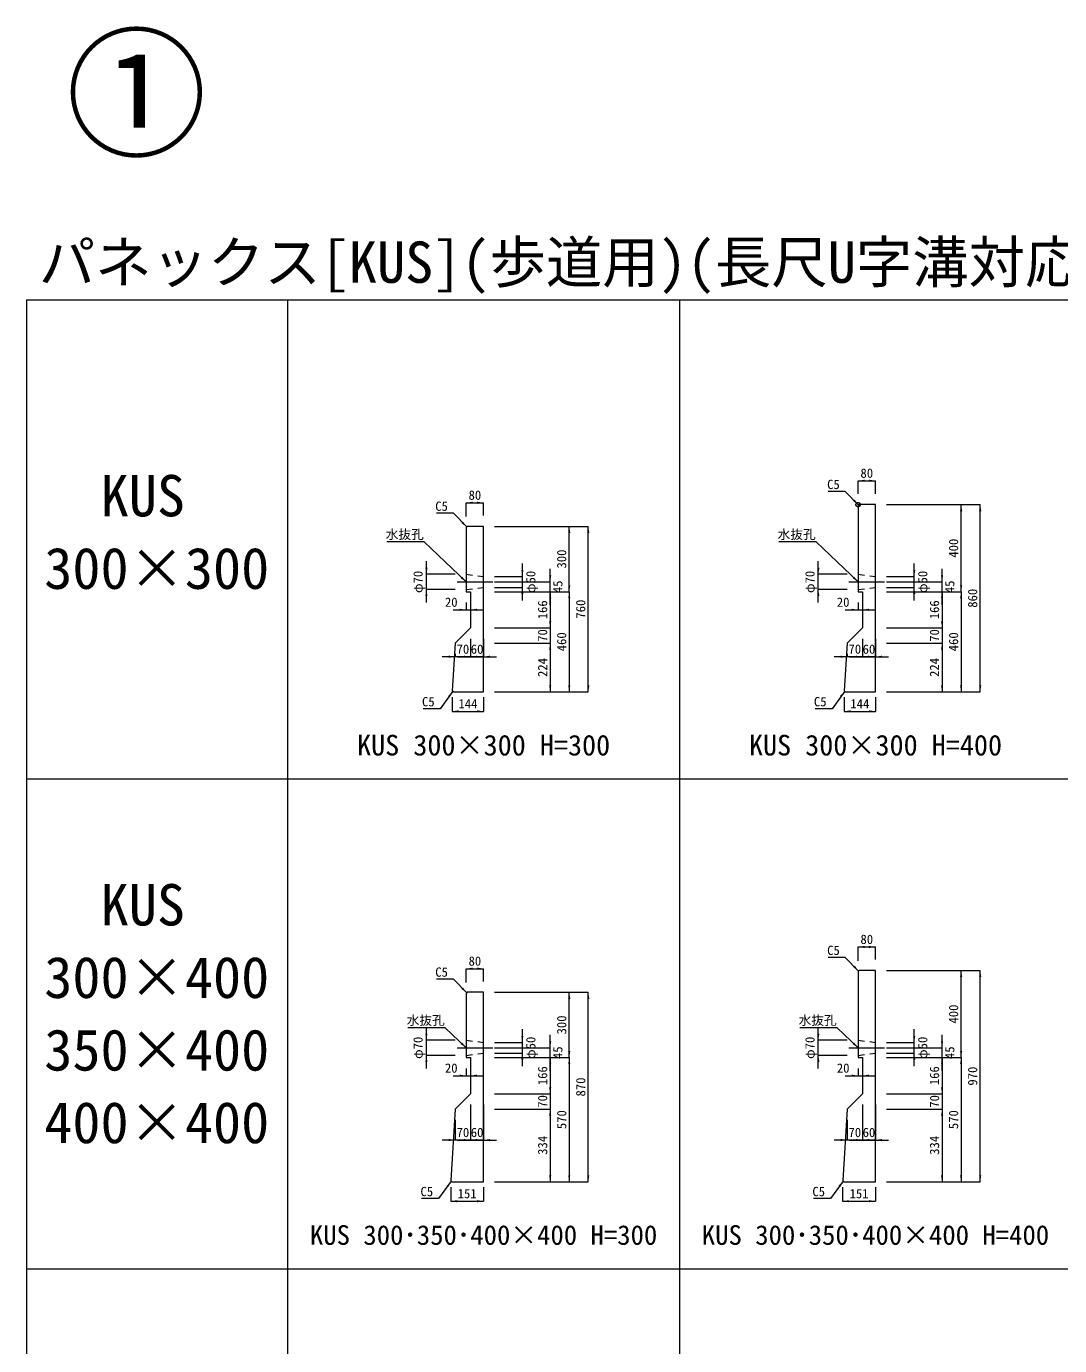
# Model space of a CAD drawing. Units: millimetres at full size, sheet at 1:40. Extents: x 86 to 35886, y -15691 to 10257.
# Drawn here: x 86 to 4832, y 4197 to 10257 of the extents above; entities that cross this region are included whole.
import ezdxf
from ezdxf.enums import TextEntityAlignment as Align

# ---------------------------------------------------------------- set-up
doc = ezdxf.new("R2010")
doc.units = ezdxf.units.MM
doc.header["$LTSCALE"] = 40
doc.header["$PDMODE"] = 32
doc.header["$PDSIZE"] = 20
doc.linetypes.add('USER1', pattern=[28.575, 19.05, -3.175, 3.175, -3.175])
doc.linetypes.add('USER2', pattern=[1.35, 0.75, -0.6])
for name, color, linetype, lineweight in [('0_2', 7, 'USER1', 5), ('パネックスKUS', 2, 'Continuous', 20), ('図枠', 5, 'Continuous', 13), ('寸法線', 7, 'Continuous', 13), ('引出線', 4, 'Continuous', 13), ('補助線', 8, 'USER1', 13)]:
    doc.layers.add(name, color=color, linetype=linetype, lineweight=lineweight)
doc.layers.add('文字', color=7, linetype='Continuous')
doc.styles.add('ＭＳ ゴシック', font='')
doc.styles.get('ＭＳ ゴシック').set_extended_font_data('MS Gothic')

# ---------------------------------------------------------------- blocks, each defined once
blk = doc.blocks.new('filled_arrow')
at = {"color": 0, "linetype": 'Continuous', "lineweight": -2}
blk.add_solid([(7.5, 1.25), (0, 0), (7.5, -1.25)], dxfattribs=at)

msp = doc.modelspace()

# ---------------------------------------------------------------- linework, layer by layer
at = {"layer": '0_2'}
for p, q in [((2064.37, 7705), (2228.09, 7705)), ((3864.37, 7705), (4028.09, 7705)), ((2064.37, 5565), (2228.09, 5565)), ((3864.37, 5565), (4028.09, 5565))]:
    msp.add_line(p, q, dxfattribs=at)
at = {"layer": 'パネックスKUS'}
for p, q in [((3911.23, 8060), (3906.23, 8055)), ((3986.23, 8060), (3911.23, 8060)), ((3986.23, 7200), (3986.23, 8060)), ((3906.23, 8055), (3906.23, 7660)), ((2111.23, 7960), (2106.23, 7955)), ((2106.23, 7955), (2106.23, 7660)), ((2186.23, 7960), (2111.23, 7960)), ((2186.23, 7200), (2186.23, 7960)), ((2106.23, 7660), (2126.23, 7660)), ((2126.23, 7660), (2126.23, 7494)), ((3906.23, 7660), (3926.23, 7660)), ((3926.23, 7660), (3926.23, 7494)), ((2126.23, 7494), (2056.23, 7424)), ((3926.23, 7494), (3856.23, 7424)), ((2056.23, 7424), (2042.54, 7204.99)), ((3856.23, 7424), (3842.54, 7204.99)), ((2047.23, 7200), (2042.54, 7204.99)), ((2047.23, 7200), (2186.23, 7200)), ((3847.23, 7200), (3842.54, 7204.99)), ((3847.23, 7200), (3986.23, 7200)), ((3911.23, 5920), (3906.23, 5915)), ((3906.23, 5915), (3906.23, 5520)), ((3986.23, 5920), (3911.23, 5920)), ((3986.23, 4950), (3986.23, 5920)), ((2111.23, 5820), (2106.23, 5815)), ((2186.23, 5820), (2111.23, 5820)), ((2186.23, 4950), (2186.23, 5820)), ((2106.23, 5815), (2106.23, 5520)), ((2106.23, 5520), (2126.23, 5520)), ((2126.23, 5520), (2126.23, 5354)), ((3906.23, 5520), (3926.23, 5520)), ((3926.23, 5520), (3926.23, 5354)), ((2126.23, 5354), (2056.23, 5284)), ((3926.23, 5354), (3856.23, 5284)), ((2056.23, 5284), (2035.55, 4954.99)), ((3856.23, 5284), (3835.55, 4954.99)), ((2040.23, 4950), (2035.55, 4954.99)), ((2040.23, 4950), (2186.23, 4950)), ((3840.23, 4950), (3835.55, 4954.99)), ((3840.23, 4950), (3986.23, 4950))]:
    msp.add_line(p, q, dxfattribs=at)
at = {"layer": 'パネックスKUS', "linetype": 'USER2', "lineweight": 5}
for p, q in [((2106.23, 7740), (2186.23, 7730)), ((3906.23, 7740), (3986.23, 7730)), ((2106.23, 7670), (2186.23, 7680)), ((3906.23, 7670), (3986.23, 7680)), ((2106.23, 5600), (2186.23, 5590)), ((3906.23, 5600), (3986.23, 5590)), ((2106.23, 5530), (2186.23, 5540)), ((3906.23, 5530), (3986.23, 5540))]:
    msp.add_line(p, q, dxfattribs=at)
at = {"layer": '図枠'}
for p, q in [((86.23, 9000), (15686.23, 9000)), ((86.23, 9000), (86.23, 150)), ((1286.23, 9000), (1286.23, 150)), ((3086.23, 9000), (3086.23, 150)), ((86.23, 6800), (15686.23, 6800)), ((86.23, 4550), (15686.23, 4550))]:
    msp.add_line(p, q, dxfattribs=at)
at = {"layer": '寸法線'}
for p, q in [((3906.23, 8169.66), (3986.23, 8169.66)), ((3906.23, 8110), (3906.23, 8169.66)), ((3986.23, 8110), (3986.23, 8169.66)), ((2106.23, 8068.55), (2186.23, 8068.55)), ((2106.23, 8005), (2106.23, 8068.55)), ((2186.23, 8010), (2186.23, 8068.55)), ((4036.23, 8060), (4467.07, 8060)), ((4036.23, 8060), (4379.57, 8060)), ((4379.57, 7660), (4379.57, 8060)), ((4467.07, 7200), (4467.07, 8060)), ((2236.23, 7960), (2667.07, 7960)), ((2236.23, 7960), (2579.57, 7960)), ((2579.57, 7660), (2579.57, 7960)), ((2667.07, 7200), (2667.07, 7960)), ((1923.62, 7610), (1923.62, 7800)), ((2364.15, 7620), (2364.15, 7790)), ((2492.07, 7600), (2492.07, 7765)), ((3723.62, 7610), (3723.62, 7800)), ((4164.15, 7620), (4164.15, 7790)), ((4292.07, 7600), (4292.07, 7765)), ((2056.23, 7740), (1923.62, 7740)), ((2236.23, 7730), (2364.15, 7730)), ((2236.23, 7705), (2492.07, 7705)), ((3856.23, 7740), (3723.62, 7740)), ((4036.23, 7730), (4164.15, 7730)), ((4036.23, 7705), (4292.07, 7705)), ((2056.23, 7670), (1923.62, 7670)), ((2236.23, 7680), (2364.15, 7680)), ((2236.23, 7660), (2579.57, 7660)), ((2236.23, 7660), (2492.07, 7660)), ((2236.23, 7660), (2579.57, 7660)), ((2236.23, 7660), (2492.07, 7660)), ((2492.07, 7660), (2492.07, 7494)), ((2579.57, 7660), (2579.57, 7200)), ((3856.23, 7670), (3723.62, 7670)), ((4036.23, 7680), (4164.15, 7680)), ((4036.23, 7660), (4379.57, 7660)), ((4036.23, 7660), (4292.07, 7660)), ((4036.23, 7660), (4379.57, 7660)), ((4036.23, 7660), (4292.07, 7660)), ((4292.07, 7660), (4292.07, 7494)), ((4379.57, 7660), (4379.57, 7200)), ((2046.23, 7577), (2186.23, 7577)), ((2106.23, 7610), (2106.23, 7577)), ((2126.23, 7610), (2126.23, 7577)), ((3846.23, 7577), (3986.23, 7577)), ((3906.23, 7610), (3906.23, 7577)), ((3926.23, 7610), (3926.23, 7577)), ((2492.07, 7554), (2492.07, 7364)), ((4292.07, 7554), (4292.07, 7364)), ((2236.23, 7494), (2492.07, 7494)), ((2236.23, 7494), (2492.07, 7494)), ((4036.23, 7494), (4292.07, 7494)), ((4036.23, 7494), (4292.07, 7494)), ((2126.23, 7444), (2126.23, 7361.38)), ((2126.23, 7444), (2126.23, 7361.38)), ((2186.23, 7444), (2186.23, 7361.38)), ((2236.23, 7424), (2492.07, 7424)), ((2236.23, 7424), (2492.07, 7424)), ((2492.07, 7424), (2492.07, 7200)), ((3926.23, 7444), (3926.23, 7361.38)), ((3926.23, 7444), (3926.23, 7361.38)), ((3986.23, 7444), (3986.23, 7361.38)), ((4036.23, 7424), (4292.07, 7424)), ((4036.23, 7424), (4292.07, 7424)), ((4292.07, 7424), (4292.07, 7200)), ((2186.23, 7361.38), (1996.23, 7361.38)), ((2056.23, 7374), (2056.23, 7361.38)), ((2066.23, 7361.38), (2246.23, 7361.38)), ((3986.23, 7361.38), (3796.23, 7361.38)), ((3856.23, 7374), (3856.23, 7361.38)), ((3866.23, 7361.38), (4046.23, 7361.38)), ((2042.23, 7175), (2042.23, 7110.43)), ((2186.23, 7175), (2186.23, 7110.43)), ((2236.23, 7200), (2667.07, 7200)), ((2236.23, 7200), (2579.57, 7200)), ((2236.23, 7200), (2492.07, 7200)), ((3842.23, 7175), (3842.23, 7110.43)), ((3986.23, 7175), (3986.23, 7110.43)), ((4036.23, 7200), (4467.07, 7200)), ((4036.23, 7200), (4379.57, 7200)), ((4036.23, 7200), (4292.07, 7200)), ((2042.23, 7110.43), (2186.23, 7110.43)), ((3842.23, 7110.43), (3986.23, 7110.43)), ((3906.23, 6028.55), (3986.23, 6028.55)), ((3906.23, 5965), (3906.23, 6028.55)), ((3986.23, 5970), (3986.23, 6028.55)), ((2106.23, 5928.55), (2186.23, 5928.55)), ((2106.23, 5865), (2106.23, 5928.55)), ((2186.23, 5870), (2186.23, 5928.55)), ((4036.23, 5920), (4467.07, 5920)), ((4036.23, 5920), (4379.57, 5920)), ((4379.57, 5520), (4379.57, 5920)), ((4467.07, 4950), (4467.07, 5920)), ((2236.23, 5820), (2667.07, 5820)), ((2236.23, 5820), (2579.57, 5820)), ((2579.57, 5520), (2579.57, 5820)), ((2667.07, 4950), (2667.07, 5820)), ((1923.62, 5470), (1923.62, 5660)), ((2364.15, 5480), (2364.15, 5650)), ((3723.62, 5470), (3723.62, 5660)), ((4164.15, 5480), (4164.15, 5650)), ((2056.23, 5600), (1923.62, 5600)), ((2236.23, 5590), (2364.15, 5590)), ((2492.07, 5460), (2492.07, 5625)), ((3856.23, 5600), (3723.62, 5600)), ((4036.23, 5590), (4164.15, 5590)), ((4292.07, 5460), (4292.07, 5625)), ((2056.23, 5530), (1923.62, 5530)), ((2236.23, 5565), (2492.07, 5565)), ((2236.23, 5540), (2364.15, 5540)), ((2236.23, 5520), (2579.57, 5520)), ((2236.23, 5520), (2492.07, 5520)), ((2236.23, 5520), (2579.57, 5520)), ((2236.23, 5520), (2492.07, 5520)), ((2492.07, 5520), (2492.07, 5354)), ((2579.57, 5520), (2579.57, 4950)), ((3856.23, 5530), (3723.62, 5530)), ((4036.23, 5565), (4292.07, 5565)), ((4036.23, 5540), (4164.15, 5540)), ((4036.23, 5520), (4379.57, 5520)), ((4036.23, 5520), (4292.07, 5520)), ((4036.23, 5520), (4379.57, 5520)), ((4036.23, 5520), (4292.07, 5520)), ((4292.07, 5520), (4292.07, 5354)), ((4379.57, 5520), (4379.57, 4950)), ((2106.23, 5470), (2106.23, 5437)), ((2126.23, 5470), (2126.23, 5437)), ((3906.23, 5470), (3906.23, 5437)), ((3926.23, 5470), (3926.23, 5437)), ((2046.23, 5437), (2186.23, 5437)), ((2492.07, 5414), (2492.07, 5224)), ((3846.23, 5437), (3986.23, 5437)), ((4292.07, 5414), (4292.07, 5224)), ((2236.23, 5354), (2492.07, 5354)), ((2236.23, 5354), (2492.07, 5354)), ((4036.23, 5354), (4292.07, 5354)), ((4036.23, 5354), (4292.07, 5354)), ((2126.23, 5304), (2126.23, 5141.41)), ((2126.23, 5304), (2126.23, 5141.41)), ((2186.23, 5304), (2186.23, 5141.41)), ((2236.23, 5284), (2492.07, 5284)), ((2236.23, 5284), (2492.07, 5284)), ((2492.07, 5284), (2492.07, 4950)), ((3926.23, 5304), (3926.23, 5141.41)), ((3926.23, 5304), (3926.23, 5141.41)), ((3986.23, 5304), (3986.23, 5141.41)), ((4036.23, 5284), (4292.07, 5284)), ((4036.23, 5284), (4292.07, 5284)), ((4292.07, 5284), (4292.07, 4950)), ((2056.23, 5234), (2056.23, 5141.41)), ((3856.23, 5234), (3856.23, 5141.41)), ((2186.23, 5141.41), (1996.23, 5141.41)), ((2066.23, 5141.41), (2246.23, 5141.41)), ((3986.23, 5141.41), (3796.23, 5141.41)), ((3866.23, 5141.41), (4046.23, 5141.41)), ((2035.23, 4925), (2035.23, 4860.43)), ((2186.23, 4925), (2186.23, 4860.43)), ((2236.23, 4950), (2667.07, 4950)), ((2236.23, 4950), (2579.57, 4950)), ((2236.23, 4950), (2492.07, 4950)), ((3835.23, 4925), (3835.23, 4860.43)), ((3986.23, 4925), (3986.23, 4860.43)), ((4036.23, 4950), (4467.07, 4950)), ((4036.23, 4950), (4379.57, 4950)), ((4036.23, 4950), (4292.07, 4950)), ((2035.23, 4860.43), (2186.23, 4860.43)), ((3835.23, 4860.43), (3986.23, 4860.43))]:
    msp.add_line(p, q, dxfattribs=at)
at = {"layer": '引出線'}
for points in [[(3908.73, 8057.5), (3847.24, 8120.21), (3769.47, 8120.21)], [(2108.73, 7957.5), (2047.24, 8020.21), (1969.47, 8020.21)], [(2106.23, 7705), (1913.77, 7888.45), (1742.03, 7888.45)], [(3906.23, 7705), (3713.77, 7888.45), (3542.03, 7888.45)], [(2044.89, 7202.5), (1986.46, 7122.23), (1908.69, 7122.23)], [(3844.89, 7202.5), (3786.46, 7122.23), (3708.69, 7122.23)], [(3908.73, 5917.5), (3847.24, 5980.21), (3769.47, 5980.21)], [(2108.73, 5817.5), (2047.24, 5880.21), (1969.47, 5880.21)], [(2106.23, 5565), (2010, 5656.72), (1838.26, 5656.72)], [(3906.23, 5565), (3810, 5656.72), (3638.26, 5656.72)], [(2037.89, 4952.5), (1979.46, 4872.23), (1901.69, 4872.23)], [(3837.89, 4952.5), (3779.46, 4872.23), (3701.69, 4872.23)]]:
    msp.add_lwpolyline(points, dxfattribs=at)
at = {"layer": '補助線'}
msp.add_point((3906.23, 8060), dxfattribs=at)

# ---------------------------------------------------------------- block references
at = {"layer": '寸法線', "xscale": 4, "yscale": 4}
for p in [(3906.23, 8169.66), (2106.23, 8068.55), (2126.23, 7577), (3926.23, 7577), (2126.23, 7361.38), (2186.23, 7361.38), (3926.23, 7361.38), (3986.23, 7361.38), (2042.23, 7110.43), (3842.23, 7110.43), (3906.23, 6028.55), (2106.23, 5928.55), (2126.23, 5437), (3926.23, 5437), (2126.23, 5141.41), (2186.23, 5141.41), (3926.23, 5141.41), (3986.23, 5141.41), (2035.23, 4860.43), (3835.23, 4860.43)]:
    msp.add_blockref('filled_arrow', p, dxfattribs=at)
for p, rotation in [((3986.23, 8169.66), 180), ((2186.23, 8068.55), 180), ((4379.57, 8060), 270), ((4467.07, 8060), 270), ((2579.57, 7960), 270), ((2667.07, 7960), 270), ((1923.62, 7740), 90), ((2364.15, 7730), 90), ((3723.62, 7740), 90), ((4164.15, 7730), 90), ((2492.07, 7705), 90), ((4292.07, 7705), 90), ((1923.62, 7670), 270), ((2364.15, 7680), 270), ((2492.07, 7660), 270), ((2492.07, 7660), 270), ((2579.57, 7660), 90), ((2579.57, 7660), 270), ((3723.62, 7670), 270), ((4164.15, 7680), 270), ((4292.07, 7660), 270), ((4292.07, 7660), 270), ((4379.57, 7660), 90), ((4379.57, 7660), 270), ((2106.23, 7577), 180), ((3906.23, 7577), 180), ((2492.07, 7494), 90), ((2492.07, 7494), 90), ((4292.07, 7494), 90), ((4292.07, 7494), 90), ((2492.07, 7424), 270), ((2492.07, 7424), 270), ((4292.07, 7424), 270), ((4292.07, 7424), 270), ((2056.23, 7361.38), 180), ((2126.23, 7361.38), 180), ((3856.23, 7361.38), 180), ((3926.23, 7361.38), 180), ((2492.07, 7200), 90), ((2579.57, 7200), 90), ((2667.07, 7200), 90), ((4292.07, 7200), 90), ((4379.57, 7200), 90), ((4467.07, 7200), 90), ((2186.23, 7110.43), 180), ((3986.23, 7110.43), 180), ((3986.23, 6028.55), 180), ((2186.23, 5928.55), 180), ((4379.57, 5920), 270), ((4467.07, 5920), 270), ((2579.57, 5820), 270), ((2667.07, 5820), 270), ((1923.62, 5600), 90), ((2364.15, 5590), 90), ((2492.07, 5565), 90), ((3723.62, 5600), 90), ((4164.15, 5590), 90), ((4292.07, 5565), 90), ((1923.62, 5530), 270), ((2364.15, 5540), 270), ((2492.07, 5520), 270), ((2492.07, 5520), 270), ((2579.57, 5520), 90), ((2579.57, 5520), 270), ((3723.62, 5530), 270), ((4164.15, 5540), 270), ((4292.07, 5520), 270), ((4292.07, 5520), 270), ((4379.57, 5520), 90), ((4379.57, 5520), 270), ((2106.23, 5437), 180), ((3906.23, 5437), 180), ((2492.07, 5354), 90), ((2492.07, 5354), 90), ((4292.07, 5354), 90), ((4292.07, 5354), 90), ((2492.07, 5284), 270), ((2492.07, 5284), 270), ((4292.07, 5284), 270), ((4292.07, 5284), 270), ((2056.23, 5141.41), 180), ((2126.23, 5141.41), 180), ((3856.23, 5141.41), 180), ((3926.23, 5141.41), 180), ((2492.07, 4950), 90), ((2579.57, 4950), 90), ((2667.07, 4950), 90), ((4292.07, 4950), 90), ((4379.57, 4950), 90), ((4467.07, 4950), 90), ((2186.23, 4860.43), 180), ((3986.23, 4860.43), 180)]:
    msp.add_blockref('filled_arrow', p, dxfattribs=dict(at, rotation=rotation))
at = {"layer": '引出線', "xscale": 4, "yscale": 4}
for p, rotation in [((3908.73, 8057.5), 134.4), ((2108.73, 7957.5), 134.4), ((2106.23, 7705), 136.4), ((3906.23, 7705), 136.4), ((2044.89, 7202.5), 233.9), ((3844.89, 7202.5), 233.9), ((3908.73, 5917.5), 134.4), ((2108.73, 5817.5), 134.4), ((2106.23, 5565), 136.4), ((3906.23, 5565), 136.4), ((2037.89, 4952.5), 233.9), ((3837.89, 4952.5), 233.9)]:
    msp.add_blockref('filled_arrow', p, dxfattribs=dict(at, rotation=rotation))

# ---------------------------------------------------------------- texts
at = {"layer": '寸法線', "style": 'ＭＳ ゴシック'}
for s, p in [('80', (3946.23, 8204.66)), ('80', (2146.23, 8103.55)), ('20', (2037.64, 7612)), ('20', (3837.64, 7612)), ('70', (2091.23, 7396.38)), ('60', (2156.23, 7396.38)), ('70', (3891.23, 7396.38)), ('60', (3956.23, 7396.38)), ('144', (2114.23, 7145.43)), ('144', (3914.23, 7145.43)), ('80', (3946.23, 6063.55)), ('80', (2146.23, 5963.55)), ('20', (2037.64, 5472)), ('20', (3837.64, 5472)), ('70', (2091.23, 5176.41)), ('60', (2156.23, 5176.41)), ('70', (3891.23, 5176.41)), ('60', (3956.23, 5176.41)), ('151', (2110.73, 4895.43)), ('151', (3910.73, 4895.43))]:
    msp.add_text(s, height=42.72, dxfattribs=at).set_placement(p, align=Align.MIDDLE_CENTER)
for s, p in [('400', (4344.57, 7860)), ('300', (2544.57, 7810)), ('φ70', (1884.96, 7705)), ('φ50', (2402.81, 7705)), ('45', (2527.07, 7682.5)), ('φ70', (3684.96, 7705)), ('φ50', (4202.81, 7705)), ('45', (4327.07, 7682.5)), ('860', (4432.07, 7630)), ('166', (2457.07, 7577)), ('760', (2632.07, 7580)), ('166', (4257.07, 7577)), ('70', (2457.07, 7459)), ('460', (2544.57, 7430)), ('70', (4257.07, 7459)), ('460', (4344.57, 7430)), ('224', (2457.07, 7312)), ('224', (4257.07, 7312)), ('400', (4344.57, 5720)), ('300', (2544.57, 5670)), ('φ70', (1884.96, 5565)), ('φ50', (2402.81, 5565)), ('φ70', (3684.96, 5565)), ('φ50', (4202.81, 5565)), ('45', (2527.07, 5542.5)), ('45', (4327.07, 5542.5)), ('166', (2457.07, 5437)), ('166', (4257.07, 5437)), ('970', (4432.07, 5435)), ('870', (2632.07, 5385)), ('70', (2457.07, 5319)), ('70', (4257.07, 5319)), ('570', (2544.57, 5235)), ('570', (4344.57, 5235)), ('334', (2457.07, 5117)), ('334', (4257.07, 5117))]:
    msp.add_text(s, height=42.72, rotation=90, dxfattribs=at).set_placement(p, align=Align.MIDDLE_CENTER)
at = {"layer": '引出線', "style": 'ＭＳ ゴシック'}
for s, p in [('C5', (3822.24, 8174.21)), ('C5', (2022.24, 8074.21)), ('水抜孔', (1911.52, 7944.73)), ('水抜孔', (3711.52, 7944.73)), ('C5', (1961.46, 7176.23)), ('C5', (3761.46, 7176.23)), ('C5', (3822.24, 6034.21)), ('C5', (2022.24, 5934.21)), ('水抜孔', (2007.75, 5713.01)), ('水抜孔', (3807.75, 5713.01)), ('C5', (1954.46, 4926.23)), ('C5', (3754.46, 4926.23))]:
    msp.add_text(s, height=42.72, dxfattribs=at).set_placement(p, align=Align.TOP_RIGHT)
at = {"layer": '文字', "style": 'ＭＳ ゴシック'}
msp.add_text('パネックス[KUS](歩道用)(長尺U字溝対応簡易土留め板)断面図', height=189.9, dxfattribs=at).set_placement((143.15, 9021.85), align=Align.BOTTOM_LEFT)
for s, p in [('KUS ', (427.23, 8196.17)), ('300×300', (168.23, 7862.83)), ('KUS ', (427.23, 6317)), ('300×400', (168.23, 5983.67)), ('350×400', (168.23, 5650.33)), ('400×400', (168.23, 5317))]:
    msp.add_text(s, height=189.9, dxfattribs=at).set_placement(p, align=Align.TOP_LEFT)
for s, height, p in [('KUS 300×300 H=300', 94.94, (2186.23, 6955.22)), ('KUS 300×300 H=400', 94.94, (3986.23, 6955.22)), ('KUS 300･350･400×400 H=300', 90.19, (2186.23, 4705.22)), ('KUS 300･350･400×400 H=400', 90.19, (3986.23, 4705.22))]:
    msp.add_text(s, height=height, dxfattribs=at).set_placement(p, align=Align.MIDDLE_CENTER)
at = {"layer": '補助線', "color": 1, "style": 'ＭＳ ゴシック'}
msp.add_text('①', height=474.7, dxfattribs=at).set_placement((267.75, 9566.54), align=Align.BOTTOM_LEFT)

doc.saveas('drawing.dxf')
